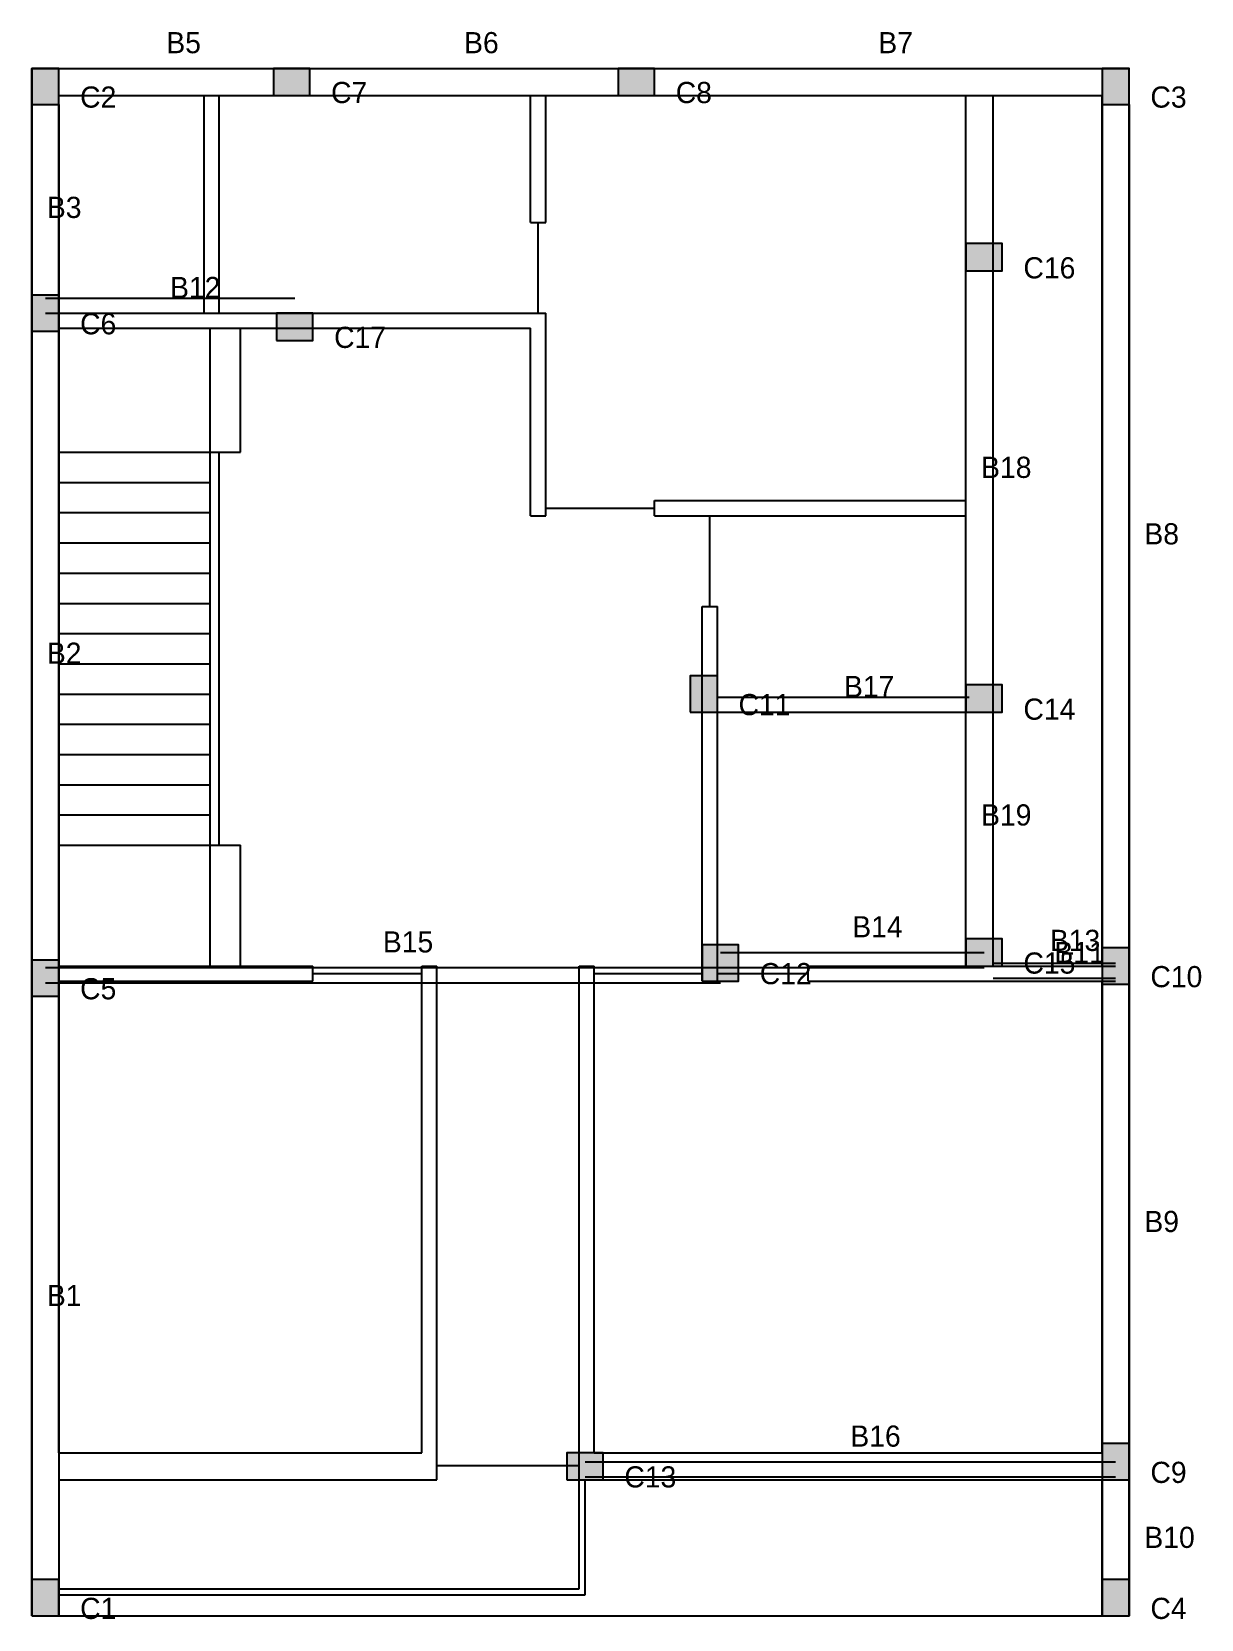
# Model space of a CAD drawing. Header units: metres. Extents: x 500 to 887, y -1 to 524.
import ezdxf

# ---------------------------------------------------------------- set-up
doc = ezdxf.new("R2010")
doc.units = ezdxf.units.M
for name, color, linetype in [('Balcony', 7, 'Continuous'), ('BathRoom2', 7, 'Continuous'), ('BathRoom2a', 7, 'Continuous'), ('BathRoom2b', 7, 'Continuous'), ('beam', 7, 'Continuous'), ('BedRoom2', 7, 'Continuous'), ('BedRoom2a', 7, 'Continuous'), ('BedRoom3', 7, 'Continuous'), ('Boundary', 7, 'Continuous'), ('Door2.6fPanel', 7, 'Continuous'), ('Door3fPanel', 7, 'Continuous'), ('Door4fPanel', 7, 'Continuous'), ('LivingRoom2', 7, 'Continuous'), ('Staircase', 7, 'Continuous'), ('Staircase_innerwall', 7, 'Continuous'), ('Staircase_outertwall', 7, 'Continuous')]:
    doc.layers.add(name, color=color, linetype=linetype)

msp = doc.modelspace()

# ---------------------------------------------------------------- hatches: boundary and pattern name
at = {"layer": 'column'}
for points in [[(500, 500), (509, 500), (509, 512), (500, 512)], [(580, 503), (592, 503), (592, 512), (580, 512)], [(694, 503), (706, 503), (706, 512), (694, 512)], [(854, 500), (863, 500), (863, 512), (854, 512)], [(809, 445), (821, 445), (821, 454), (809, 454)], [(500, 425), (509, 425), (509, 437), (500, 437)], [(581, 422), (593, 422), (593, 431), (581, 431)], [(717.77, 299), (726.77, 299), (726.77, 311), (717.77, 311)], [(809, 299), (821, 299), (821, 308), (809, 308)], [(721.77, 210), (733.77, 210), (733.77, 222), (721.77, 222)], [(809, 215), (821, 215), (821, 224), (809, 224)], [(854, 209), (863, 209), (863, 221), (854, 221)], [(500, 205), (509, 205), (509, 217), (500, 217)], [(677, 45), (689, 45), (689, 54), (677, 54)], [(854, 45), (863, 45), (863, 57), (854, 57)], [(500, 0), (509, 0), (509, 12), (500, 12)], [(854, 0), (863, 0), (863, 12), (854, 12)]]:
    msp.add_hatch(color=1, dxfattribs=at).paths.add_polyline_path(points)

# ---------------------------------------------------------------- linework, layer by layer
at = {"layer": 'Balcony', "transparency": 33554482}
for p, q in [((509, 45), (634, 45)), ((683, 7), (683, 45)), ((509, 9), (681, 9)), ((509, 7), (683, 7))]:
    msp.add_line(p, q, dxfattribs=at)
at = {"layer": 'BathRoom2', "transparency": 33554482}
for p, q in [((726.77, 210), (726.77, 299)), ((726.77, 299), (809, 299)), ((809, 215), (809, 299)), ((756.77, 210), (756.77, 215)), ((756.77, 215), (809, 215)), ((721.77, 210), (726.77, 210))]:
    msp.add_line(p, q, dxfattribs=at)
at = {"layer": 'BathRoom2a', "transparency": 33554482}
for p, q in [((562, 503), (665, 503)), ((562, 431), (562, 503)), ((665, 461), (665, 503)), ((665, 461), (670, 461)), ((562, 431), (670, 431))]:
    msp.add_line(p, q, dxfattribs=at)
at = {"layer": 'BathRoom2b', "transparency": 33554482}
for p, q in [((706, 364), (809, 364)), ((809, 304), (809, 364)), ((721.77, 334), (726.77, 334)), ((726.77, 304), (726.77, 334)), ((726.77, 304), (809, 304))]:
    msp.add_line(p, q, dxfattribs=at)
at = {"layer": 'beam', "color": 3}
for p, q in [((509, 512), (580, 512)), ((592, 512), (694, 512)), ((706, 512), (854, 512)), ((500, 500), (500, 425)), ((509, 503), (580, 503)), ((509, 500), (509, 425)), ((592, 503), (694, 503)), ((706, 503), (854, 503)), ((854, 500), (854, 209)), ((863, 500), (863, 209)), ((809, 303.5), (809, 449.5)), ((818, 303.5), (818, 449.5)), ((504.5, 436), (587, 436)), ((504.5, 431), (587, 431)), ((500, 425), (500, 205)), ((509, 425), (509, 205)), ((727.27, 304), (810, 304)), ((809, 219.5), (809, 303.5)), ((818, 219.5), (818, 303.5)), ((727.27, 299), (810, 299)), ((727.77, 219.5), (815, 219.5)), ((818, 216), (858.5, 216)), ((504.5, 214.5), (727.77, 214.5)), ((727.77, 214.5), (815, 214.5)), ((815, 215), (858.5, 215)), ((818, 211), (858.5, 211)), ((500, 205), (500, 0)), ((504.5, 209.5), (727.77, 209.5)), ((509, 205), (509, 0)), ((815, 210), (858.5, 210)), ((854, 209), (854, 45)), ((863, 209), (863, 45)), ((683, 51), (858.5, 51)), ((683, 46), (858.5, 46)), ((854, 45), (854, 0)), ((863, 45), (863, 0))]:
    msp.add_line(p, q, dxfattribs=at)
at = {"layer": 'BedRoom2', "transparency": 33554482}
for p, q in [((681, 9), (681, 215)), ((686, 54), (686, 215)), ((756.77, 210), (854, 210)), ((854, 54), (854, 210)), ((686, 54), (854, 54))]:
    msp.add_line(p, q, dxfattribs=at)
at = {"layer": 'BedRoom2a', "transparency": 33554482}
for p, q in [((670, 461), (670, 503)), ((670, 503), (809, 503)), ((809, 369), (809, 503)), ((670, 364), (670, 431)), ((706, 369), (809, 369)), ((706, 364), (706, 369))]:
    msp.add_line(p, q, dxfattribs=at)
at = {"layer": 'BedRoom3', "transparency": 33554482}
for p, q in [((593, 210), (593, 215)), ((629, 54), (629, 215)), ((634, 45), (634, 215)), ((509, 54), (509, 210)), ((509, 210), (593, 210)), ((509, 54), (629, 54))]:
    msp.add_line(p, q, dxfattribs=at)
at = {"layer": 'Boundary', "transparency": 33554482}
for p, q in [((500, 512), (863, 512)), ((500, 0), (500, 512)), ((863, 0), (863, 512)), ((509, 503), (557, 503)), ((509, 431), (509, 503)), ((557, 431), (557, 503)), ((818, 215), (818, 503)), ((818, 503), (854, 503)), ((854, 215), (854, 503)), ((509, 431), (557, 431)), ((818, 215), (854, 215)), ((681, 45), (854, 45)), ((854, 0), (854, 45)), ((500, 0), (863, 0))]:
    msp.add_line(p, q, dxfattribs=at)
at = {"layer": 'column', "color": 1}
for points in [[(500, 500), (509, 500), (509, 512), (500, 512)], [(580, 503), (592, 503), (592, 512), (580, 512)], [(694, 503), (706, 503), (706, 512), (694, 512)], [(854, 500), (863, 500), (863, 512), (854, 512)], [(809, 445), (821, 445), (821, 454), (809, 454)], [(500, 425), (509, 425), (509, 437), (500, 437)], [(581, 422), (593, 422), (593, 431), (581, 431)], [(717.77, 299), (726.77, 299), (726.77, 311), (717.77, 311)], [(809, 299), (821, 299), (821, 308), (809, 308)], [(721.77, 210), (733.77, 210), (733.77, 222), (721.77, 222)], [(809, 215), (821, 215), (821, 224), (809, 224)], [(854, 209), (863, 209), (863, 221), (854, 221)], [(500, 205), (509, 205), (509, 217), (500, 217)], [(677, 45), (689, 45), (689, 54), (677, 54)], [(854, 45), (863, 45), (863, 57), (854, 57)], [(500, 0), (509, 0), (509, 12), (500, 12)], [(854, 0), (863, 0), (863, 12), (854, 12)]]:
    msp.add_lwpolyline(points, close=True, dxfattribs=at)
at = {"layer": 'Door2.6fPanel', "transparency": 33554482}
for p, q in [((667.5, 431), (667.5, 461)), ((724.27, 334), (724.27, 364)), ((726.77, 212.5), (756.77, 212.5))]:
    msp.add_line(p, q, dxfattribs=at)
at = {"layer": 'Door3fPanel', "transparency": 33554482}
for p, q in [((670, 366.5), (706, 366.5)), ((593, 212.5), (629, 212.5)), ((686, 212.5), (721.77, 212.5))]:
    msp.add_line(p, q, dxfattribs=at)
at = {"layer": 'Door4fPanel', "transparency": 33554482}
msp.add_line((634, 49.75), (681, 49.75), dxfattribs=at)
at = {"layer": 'LivingRoom2', "transparency": 33554482}
for p, q in [((509, 426), (665, 426)), ((665, 364), (665, 426)), ((665, 364), (670, 364)), ((721.77, 210), (721.77, 334)), ((629, 215), (634, 215)), ((681, 215), (686, 215))]:
    msp.add_line(p, q, dxfattribs=at)
at = {"layer": 'Staircase', "transparency": 33554482}
for p, q in [((569, 385), (569, 426)), ((509, 385), (569, 385)), ((509, 375), (559, 375)), ((509, 365), (559, 365)), ((509, 355), (559, 355)), ((509, 345), (559, 345)), ((509, 335), (559, 335)), ((509, 325), (559, 325)), ((509, 315), (559, 315)), ((509, 305), (559, 305)), ((509, 295), (559, 295)), ((509, 285), (559, 285)), ((509, 275), (559, 275)), ((509, 265), (559, 265)), ((509, 255), (569, 255)), ((569, 215), (569, 255))]:
    msp.add_line(p, q, dxfattribs=at)
at = {"layer": 'Staircase_innerwall', "transparency": 33554482}
for p, q in [((559, 215), (559, 426)), ((562, 255), (562, 385))]:
    msp.add_line(p, q, dxfattribs=at)
at = {"layer": 'Staircase_outertwall', "transparency": 33554482}
for q in [(509, 426), (593, 215)]:
    msp.add_line((509, 215), q, dxfattribs=at)

# ---------------------------------------------------------------- texts
at = {"layer": 'beam', "color": 0}
for s, p in [('B5', (544.5, 517)), ('B6', (643, 517)), ('B7', (780, 517)), ('B3', (505, 462.5)), ('B12', (545.75, 436)), ('B18', (814, 376.5)), ('B8', (868, 354.5)), ('B2', (505, 315)), ('B17', (768.63, 304)), ('B19', (814, 261.5)), ('B14', (771.38, 224.5)), ('B15', (616.13, 219.5)), ('B13', (836.75, 220)), ('B11', (838.25, 216)), ('B9', (868, 127)), ('B1', (505, 102.5)), ('B16', (770.75, 56)), ('B10', (868, 22.5))]:
    msp.add_text(s, height=7, dxfattribs=at).set_placement(p)
at = {"layer": 'column_text', "color": 0, "char_height": 7, "attachment_point": 1}
for s, insert in [('C2', (516, 506)), ('C7', (599, 507.5)), ('C8', (713, 507.5)), ('C3', (870, 506)), ('C16', (828, 449.5)), ('C6', (516, 431)), ('C17', (600, 426.5)), ('C11', (733.77, 305)), ('C14', (828, 303.5)), ('C12', (740.77, 216)), ('C15', (828, 219.5)), ('C5', (516, 211)), ('C10', (870, 215)), ('C13', (696, 49.5)), ('C9', (870, 51)), ('C1', (516, 6)), ('C4', (870, 6))]:
    msp.add_mtext(s, dxfattribs=dict(at, insert=insert))

doc.saveas('drawing.dxf')
